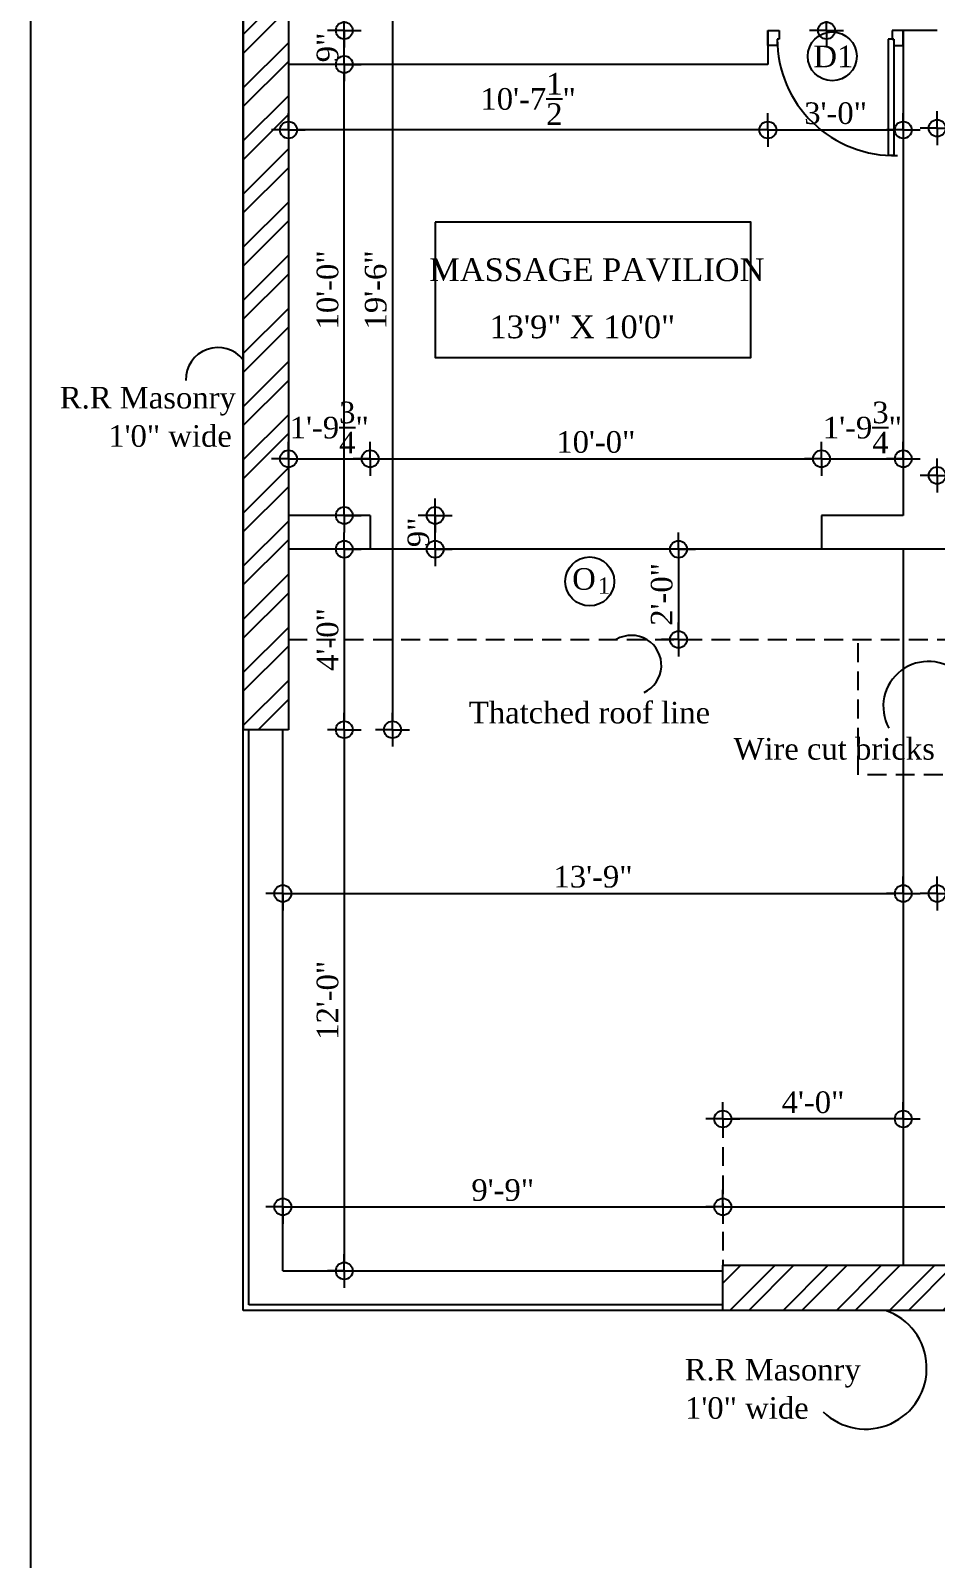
# Model space of a CAD drawing. Extents: x 13301 to 18078, y -1439 to 1911.
# Drawn here: x 13794.4 to 14035, y -262.2 to 144.3 of the extents above; entities that cross this region are included whole.
import ezdxf
from ezdxf.enums import TextEntityAlignment as Align

# ---------------------------------------------------------------- set-up
doc = ezdxf.new("R2010")
doc.units = 0
doc.header["$LTSCALE"] = 20
doc.header["$MEASUREMENT"] = 0
doc.header["$PDMODE"] = 34
doc.header["$PDSIZE"] = 5
doc.linetypes.add('HIDDEN', pattern=[0.375, 0.25, -0.125])
doc.layers.get('0').update_dxf_attribs({"linetype": 'CONTINUOUS'})
doc.layers.get('Defpoints').update_dxf_attribs({"linetype": 'CONTINUOUS'})
doc.layers.add('correct', color=230, linetype='CONTINUOUS', plot=False)
for name, color, linetype in [('DETTEXT', 7, 'CONTINUOUS'), ('DIMLINE', 254, 'CONTINUOUS'), ('DOOR', 1, 'CONTINUOUS'), ('door text', 2, 'CONTINUOUS'), ('FURN', 10, 'CONTINUOUS'), ('Roof lilne', 31, 'CONTINUOUS'), ('Stone', 8, 'CONTINUOUS'), ('text', 2, 'CONTINUOUS'), ('wall', 13, 'CONTINUOUS')]:
    doc.layers.add(name, color=color, linetype=linetype)
doc.styles.add('style3', font='TIMES.TTF')
doc.styles.add('style5', font='TIMES.TTF')
doc.dimstyles.new('arch61', dxfattribs={"dimscale": 0, "dimtxt": 5.75, "dimasz": 2.25, "dimexe": 0.18, "dimexo": 0.0625, "dimgap": 1.5, "dimtad": 1, "dimzin": 3, "dimdsep": 46, "dimlunit": 4, "dimtxsty": 'style3', "dimblk": 'BLK', "dimcen": 0, "dimse1": 1, "dimse2": 1, "dimclrd": 256, "dimclrt": 3, "dimazin": 0, "dimtfac": 1, "dimtix": 1, "dimtmove": 2, "dimatfit": 3, "dimldrblk": 'NONE', "dimfxl": 0, "dimtolj": 1, "dimtzin": 0, "dimlwd": -1, "dimarcsym": 0})

# ---------------------------------------------------------------- blocks, each defined once
blk = doc.blocks.new('DR1H902')
at = {"color": 0}
for p, q in [((-0.5, 0), (-0.5, 1)), ((-0.5, 1), (-0.45, 1)), ((-0.45, 0), (-0.45, 1)), ((-0.5, 0), (-0.45, 0))]:
    blk.add_line(p, q, dxfattribs=at)
blk.add_arc((-0.5, 0), 1, 0, 91.707, dxfattribs=at)
blk = doc.blocks.new('A$C3B4262AC')
at = {"layer": 'DOOR'}
for p, q in [((0, 4), (0, 0)), ((2.5, 4), (0, 4)), ((0, 0), (3, 0)), ((2.5, 2.25), (2.5, 4)), ((3, 2.25), (2.5, 2.25)), ((3, 0), (3, 2.25))]:
    blk.add_line(p, q, dxfattribs=at)
blk = doc.blocks.new('A$C1F9E242A')
blk.add_blockref('A$C3B4262AC', (0, 0))
at = {"xscale": -1}
blk.add_blockref('A$C3B4262AC', (36, 0), dxfattribs=at)
at = {"layer": 'DOOR', "xscale": -31, "yscale": 31, "zscale": 68.88888888888889}
blk.add_blockref('DR1H902', (18, 2.25), dxfattribs=at)
blk = doc.blocks.new('*U15')
at = {"xscale": -1, "rotation": 90.00000000000249}
blk.add_blockref('A$C1F9E242A', (-13.99, 19.99), dxfattribs=at)
blk = doc.blocks.new('BLK')
for q in [(0, 2), (-2, 0), (0, -2), (2, 0)]:
    blk.add_line((0, 0), q)
blk.add_circle((0, 0), 1)
blk = doc.blocks.new('*D45')
at = {"layer": 'Defpoints', "color": 0, "transparency": 16777216}
for p in [(13873.45, 6.29), (13862.95, -41.71), (13877.82, -41.71)]:
    blk.add_point(p, dxfattribs=at)
at = {"layer": 'DIMLINE', "transparency": 16777216}
blk.add_line((13877.82, 4.04), (13877.82, -39.46), dxfattribs=at)
at = {"layer": 'DIMLINE', "transparency": 16777216, "xscale": 2.25, "yscale": 2.25, "zscale": 2.25}
for p, rotation in [((13877.82, 6.29), 90), ((13877.82, -41.71), 270)]:
    blk.add_blockref('BLK', p, dxfattribs=dict(at, rotation=rotation))
at = {"layer": 'DIMLINE', "color": 3, "transparency": 16777216, "insert": (13873.39, -17.71), "char_height": 5.75, "attachment_point": 5, "rotation": 90, "style": 'style3'}
blk.add_mtext('\\A1;4\'-0"', dxfattribs=at)
blk = doc.blocks.new('_None')
blk = doc.blocks.new('*D46')
at = {"layer": 'Defpoints', "color": 0, "transparency": 16777216}
for p in [(13861.45, -41.71), (13861.45, -185.71), (13877.82, -185.71)]:
    blk.add_point(p, dxfattribs=at)
at = {"layer": 'DIMLINE', "transparency": 16777216}
blk.add_line((13877.82, -43.96), (13877.82, -183.46), dxfattribs=at)
at = {"layer": 'DIMLINE', "transparency": 16777216, "xscale": 2.25, "yscale": 2.25, "zscale": 2.25}
for p, rotation in [((13877.82, -41.71), 90), ((13877.82, -185.71), 270)]:
    blk.add_blockref('BLK', p, dxfattribs=dict(at, rotation=rotation))
at = {"layer": 'DIMLINE', "color": 3, "transparency": 16777216, "insert": (13873.39, -113.71), "char_height": 5.75, "attachment_point": 5, "rotation": 90, "style": 'style3'}
blk.add_mtext('\\A1;12\'-0"', dxfattribs=at)
blk = doc.blocks.new('*D47')
at = {"layer": 'Defpoints', "color": 0, "transparency": 16777216}
for p in [(13978.45, -168.65), (13861.45, -185.71), (13978.45, -185.71)]:
    blk.add_point(p, dxfattribs=at)
at = {"layer": 'DIMLINE', "transparency": 16777216}
blk.add_line((13863.7, -168.65), (13976.2, -168.65), dxfattribs=at)
at = {"layer": 'DIMLINE', "transparency": 16777216, "xscale": 2.25, "yscale": 2.25, "zscale": 2.25, "rotation": 180}
blk.add_blockref('BLK', (13861.45, -168.65), dxfattribs=at)
at = {"layer": 'DIMLINE', "transparency": 16777216, "xscale": 2.25, "yscale": 2.25, "zscale": 2.25}
blk.add_blockref('BLK', (13978.45, -168.65), dxfattribs=at)
at = {"layer": 'DIMLINE', "color": 3, "transparency": 16777216, "insert": (13919.95, -164.22), "char_height": 5.75, "attachment_point": 5, "style": 'style3'}
blk.add_mtext('\\A1;9\'-9"', dxfattribs=at)
blk = doc.blocks.new('*D48')
at = {"layer": 'Defpoints', "color": 0, "transparency": 16777216}
for p in [(14083.45, -168.65), (13978.45, -184.21), (14083.45, -184.21)]:
    blk.add_point(p, dxfattribs=at)
at = {"layer": 'DIMLINE', "transparency": 16777216}
blk.add_line((13980.7, -168.65), (14081.2, -168.65), dxfattribs=at)
at = {"layer": 'DIMLINE', "transparency": 16777216, "xscale": 2.25, "yscale": 2.25, "zscale": 2.25, "rotation": 180}
blk.add_blockref('BLK', (13978.45, -168.65), dxfattribs=at)
at = {"layer": 'DIMLINE', "transparency": 16777216, "xscale": 2.25, "yscale": 2.25, "zscale": 2.25}
blk.add_blockref('BLK', (14083.45, -168.65), dxfattribs=at)
at = {"layer": 'DIMLINE', "color": 3, "transparency": 16777216, "insert": (14047.13, -164.22), "char_height": 5.75, "attachment_point": 5, "style": 'style3'}
blk.add_mtext('\\A1;8\'-9"', dxfattribs=at)
blk = doc.blocks.new('*D56')
at = {"layer": 'Defpoints', "color": 0}
for p in [(13884.7, 15.29), (13901.97, 15.29), (13884.7, 6.29)]:
    blk.add_point(p, dxfattribs=at)
at = {"layer": 'DIMLINE'}
for p, q in [((13901.97, 17.54), (13901.97, 19.79)), ((13901.97, 6.29), (13901.97, 15.29)), ((13901.97, 4.04), (13901.97, 1.79))]:
    blk.add_line(p, q, dxfattribs=at)
at = {"layer": 'DIMLINE', "xscale": 2.25, "yscale": 2.25, "zscale": 2.25}
for p, rotation in [((13901.97, 15.29), 270), ((13901.97, 6.29), 90)]:
    blk.add_blockref('BLK', p, dxfattribs=dict(at, rotation=rotation))
at = {"layer": 'DIMLINE', "color": 3, "insert": (13897.54, 10.79), "char_height": 5.75, "attachment_point": 5, "rotation": 90, "style": 'style3'}
blk.add_mtext('\\A1;9"', dxfattribs=at)
blk = doc.blocks.new('*D57')
at = {"layer": 'Defpoints', "color": 0, "transparency": 16777216}
for p in [(13862.95, 135.29), (13877.82, 135.29), (13862.95, 15.29)]:
    blk.add_point(p, dxfattribs=at)
at = {"layer": 'DIMLINE', "transparency": 16777216}
blk.add_line((13877.82, 17.54), (13877.82, 133.04), dxfattribs=at)
at = {"layer": 'DIMLINE', "transparency": 16777216, "xscale": 2.25, "yscale": 2.25, "zscale": 2.25}
for p, rotation in [((13877.82, 135.29), 90), ((13877.82, 15.29), 270)]:
    blk.add_blockref('BLK', p, dxfattribs=dict(at, rotation=rotation))
at = {"layer": 'DIMLINE', "color": 3, "transparency": 16777216, "insert": (13873.39, 75.29), "char_height": 5.75, "attachment_point": 5, "rotation": 90, "style": 'style3'}
blk.add_mtext('\\A1;10\'-0"', dxfattribs=at)
blk = doc.blocks.new('*D58')
at = {"layer": 'Defpoints', "color": 0, "transparency": 16777216}
for p in [(13877.82, 144.29), (13889.67, 144.29), (13889.67, 135.29)]:
    blk.add_point(p, dxfattribs=at)
at = {"layer": 'DIMLINE', "transparency": 16777216}
for p, q in [((13877.82, 146.54), (13877.82, 148.79)), ((13877.82, 135.29), (13877.82, 144.29)), ((13877.82, 133.04), (13877.82, 130.79))]:
    blk.add_line(p, q, dxfattribs=at)
at = {"layer": 'DIMLINE', "transparency": 16777216, "xscale": 2.25, "yscale": 2.25, "zscale": 2.25}
for p, rotation in [((13877.82, 144.29), 270), ((13877.82, 135.29), 90)]:
    blk.add_blockref('BLK', p, dxfattribs=dict(at, rotation=rotation))
at = {"layer": 'DIMLINE', "color": 3, "transparency": 16777216, "insert": (13873.38, 139.79), "char_height": 5.75, "attachment_point": 5, "rotation": 90, "style": 'style3'}
blk.add_mtext('\\A1;9"', dxfattribs=at)
blk = doc.blocks.new('*D59')
at = {"layer": 'Defpoints', "color": 0, "transparency": 16777216}
for p in [(13862.95, 192.29), (13877.82, 192.29), (13862.95, 144.29)]:
    blk.add_point(p, dxfattribs=at)
at = {"layer": 'DIMLINE', "transparency": 16777216}
blk.add_line((13877.82, 146.54), (13877.82, 190.04), dxfattribs=at)
at = {"layer": 'DIMLINE', "transparency": 16777216, "xscale": 2.25, "yscale": 2.25, "zscale": 2.25}
for p, rotation in [((13877.82, 192.29), 90), ((13877.82, 144.29), 270)]:
    blk.add_blockref('BLK', p, dxfattribs=dict(at, rotation=rotation))
at = {"layer": 'DIMLINE', "color": 3, "transparency": 16777216, "insert": (13873.39, 168.29), "char_height": 5.75, "attachment_point": 5, "rotation": 90, "style": 'style3'}
blk.add_mtext('\\A1;4\'-0"', dxfattribs=at)
blk = doc.blocks.new('*D135')
at = {"layer": 'Defpoints', "color": 0}
for p in [(13861.45, -80.35), (14026.45, -80.35), (14026.45, -85.29)]:
    blk.add_point(p, dxfattribs=at)
at = {"layer": 'DIMLINE'}
blk.add_line((13863.7, -85.29), (14024.2, -85.29), dxfattribs=at)
at = {"layer": 'DIMLINE', "xscale": 2.25, "yscale": 2.25, "zscale": 2.25, "rotation": 180}
blk.add_blockref('BLK', (13861.45, -85.29), dxfattribs=at)
at = {"layer": 'DIMLINE', "xscale": 2.25, "yscale": 2.25, "zscale": 2.25}
blk.add_blockref('BLK', (14026.45, -85.29), dxfattribs=at)
at = {"layer": 'DIMLINE', "color": 3, "insert": (13943.95, -80.86), "char_height": 5.75, "attachment_point": 5, "style": 'style3'}
blk.add_mtext('\\A1;13\'-9"', dxfattribs=at)
blk = doc.blocks.new('*D136')
at = {"layer": 'Defpoints', "color": 0}
for p in [(13862.95, 192.29), (13862.95, -41.71), (13890.63, -41.71)]:
    blk.add_point(p, dxfattribs=at)
at = {"layer": 'DIMLINE'}
blk.add_line((13890.63, 190.04), (13890.63, -39.46), dxfattribs=at)
at = {"layer": 'DIMLINE', "xscale": 2.25, "yscale": 2.25, "zscale": 2.25}
for p, rotation in [((13890.63, 192.29), 90), ((13890.63, -41.71), 270)]:
    blk.add_blockref('BLK', p, dxfattribs=dict(at, rotation=rotation))
at = {"layer": 'DIMLINE', "color": 3, "insert": (13886.19, 75.29), "char_height": 5.75, "attachment_point": 5, "rotation": 90, "style": 'style3'}
blk.add_mtext('\\A1;19\'-6"', dxfattribs=at)
blk = doc.blocks.new('*D137')
at = {"layer": 'Defpoints', "color": 0}
for p in [(13884.7, 30.37), (13862.95, 15.29), (13884.7, 15.29)]:
    blk.add_point(p, dxfattribs=at)
at = {"layer": 'DIMLINE'}
for p, q in [((13860.7, 30.37), (13858.45, 30.37)), ((13862.95, 30.37), (13884.7, 30.37)), ((13886.95, 30.37), (13889.2, 30.37))]:
    blk.add_line(p, q, dxfattribs=at)
at = {"layer": 'DIMLINE', "xscale": 2.25, "yscale": 2.25, "zscale": 2.25}
blk.add_blockref('BLK', (13862.95, 30.37), dxfattribs=at)
at = {"layer": 'DIMLINE', "xscale": 2.25, "yscale": 2.25, "zscale": 2.25, "rotation": 180}
blk.add_blockref('BLK', (13884.7, 30.37), dxfattribs=at)
at = {"layer": 'DIMLINE', "color": 3, "insert": (13873.82, 38.67), "char_height": 5.75, "attachment_point": 5, "style": 'style3'}
blk.add_mtext('\\A1;1\'-9{\\H1.000000x;\\S3/4;}"', dxfattribs=at)
blk = doc.blocks.new('*D138')
at = {"layer": 'Defpoints', "color": 0}
for p in [(14004.7, 30.37), (13884.7, 6.29), (14004.7, 6.29)]:
    blk.add_point(p, dxfattribs=at)
at = {"layer": 'DIMLINE'}
blk.add_line((13886.95, 30.37), (14002.45, 30.37), dxfattribs=at)
at = {"layer": 'DIMLINE', "xscale": 2.25, "yscale": 2.25, "zscale": 2.25, "rotation": 180}
blk.add_blockref('BLK', (13884.7, 30.37), dxfattribs=at)
at = {"layer": 'DIMLINE', "xscale": 2.25, "yscale": 2.25, "zscale": 2.25}
blk.add_blockref('BLK', (14004.7, 30.37), dxfattribs=at)
at = {"layer": 'DIMLINE', "color": 3, "insert": (13944.7, 34.8), "char_height": 5.75, "attachment_point": 5, "style": 'style3'}
blk.add_mtext('\\A1;10\'-0"', dxfattribs=at)
blk = doc.blocks.new('*D139')
at = {"layer": 'Defpoints', "color": 0}
for p in [(14026.45, 30.37), (14004.7, 15.29), (14026.45, 15.29)]:
    blk.add_point(p, dxfattribs=at)
at = {"layer": 'DIMLINE'}
for p, q in [((14002.45, 30.37), (14000.2, 30.37)), ((14004.7, 30.37), (14026.45, 30.37)), ((14028.7, 30.37), (14030.95, 30.37))]:
    blk.add_line(p, q, dxfattribs=at)
at = {"layer": 'DIMLINE', "xscale": 2.25, "yscale": 2.25, "zscale": 2.25}
blk.add_blockref('BLK', (14004.7, 30.37), dxfattribs=at)
at = {"layer": 'DIMLINE', "xscale": 2.25, "yscale": 2.25, "zscale": 2.25, "rotation": 180}
blk.add_blockref('BLK', (14026.45, 30.37), dxfattribs=at)
at = {"layer": 'DIMLINE', "color": 3, "insert": (14015.57, 38.67), "char_height": 5.75, "attachment_point": 5, "style": 'style3'}
blk.add_mtext('\\A1;1\'-9{\\H1.000000x;\\S3/4;}"', dxfattribs=at)
blk = doc.blocks.new('*D140')
at = {"layer": 'Defpoints', "color": 0}
for p in [(13862.95, 135.29), (13990.45, 135.29), (13862.95, 117.84)]:
    blk.add_point(p, dxfattribs=at)
at = {"layer": 'DIMLINE'}
blk.add_line((13988.2, 117.84), (13865.2, 117.84), dxfattribs=at)
at = {"layer": 'DIMLINE', "xscale": 2.25, "yscale": 2.25, "zscale": 2.25, "rotation": 180}
blk.add_blockref('BLK', (13862.95, 117.84), dxfattribs=at)
at = {"layer": 'DIMLINE', "xscale": 2.25, "yscale": 2.25, "zscale": 2.25}
blk.add_blockref('BLK', (13990.45, 117.84), dxfattribs=at)
at = {"layer": 'DIMLINE', "color": 3, "insert": (13926.7, 126.1), "char_height": 5.75, "attachment_point": 5, "style": 'style3'}
blk.add_mtext('\\A1;10\'-7{\\H1.000000x;\\S1/2;}"', dxfattribs=at)
blk = doc.blocks.new('*D141')
at = {"layer": 'Defpoints', "color": 0}
for p in [(13990.45, 135.29), (14026.45, 135.29), (14026.45, 117.84)]:
    blk.add_point(p, dxfattribs=at)
at = {"layer": 'DIMLINE'}
blk.add_line((13992.7, 117.84), (14024.2, 117.84), dxfattribs=at)
at = {"layer": 'DIMLINE', "xscale": 2.25, "yscale": 2.25, "zscale": 2.25, "rotation": 180}
blk.add_blockref('BLK', (13990.45, 117.84), dxfattribs=at)
at = {"layer": 'DIMLINE', "xscale": 2.25, "yscale": 2.25, "zscale": 2.25}
blk.add_blockref('BLK', (14026.45, 117.84), dxfattribs=at)
at = {"layer": 'DIMLINE', "color": 3, "insert": (14008.45, 122.27), "char_height": 5.75, "attachment_point": 5, "style": 'style3'}
blk.add_mtext('\\A1;3\'-0"', dxfattribs=at)
blk = doc.blocks.new('*D143')
at = {"layer": 'Defpoints', "color": 0}
for p in [(14035.45, 135.29), (14071.45, 135.29), (14035.45, 118.32)]:
    blk.add_point(p, dxfattribs=at)
at = {"layer": 'DIMLINE'}
blk.add_line((14069.2, 118.32), (14037.7, 118.32), dxfattribs=at)
at = {"layer": 'DIMLINE', "xscale": 2.25, "yscale": 2.25, "zscale": 2.25, "rotation": 180}
blk.add_blockref('BLK', (14035.45, 118.32), dxfattribs=at)
at = {"layer": 'DIMLINE', "xscale": 2.25, "yscale": 2.25, "zscale": 2.25}
blk.add_blockref('BLK', (14071.45, 118.32), dxfattribs=at)
at = {"layer": 'DIMLINE', "color": 3, "insert": (14053.45, 122.75), "char_height": 5.75, "attachment_point": 5, "style": 'style3'}
blk.add_mtext('\\A1;3\'-0"', dxfattribs=at)
blk = doc.blocks.new('*D148')
at = {"layer": 'Defpoints', "color": 0}
for p in [(14035.45, 25.93), (14035.45, 15.29), (14069.95, 15.29)]:
    blk.add_point(p, dxfattribs=at)
at = {"layer": 'DIMLINE'}
blk.add_line((14067.7, 25.93), (14037.7, 25.93), dxfattribs=at)
at = {"layer": 'DIMLINE', "xscale": 2.25, "yscale": 2.25, "zscale": 2.25, "rotation": 180}
blk.add_blockref('BLK', (14035.45, 25.93), dxfattribs=at)
at = {"layer": 'DIMLINE', "xscale": 2.25, "yscale": 2.25, "zscale": 2.25}
blk.add_blockref('BLK', (14069.95, 25.93), dxfattribs=at)
at = {"layer": 'DIMLINE', "color": 3, "insert": (14052.7, 34.17), "char_height": 5.75, "attachment_point": 5, "style": 'style3'}
blk.add_mtext('\\A1;2\'-10{\\H1.000000x;\\S1/2;}"', dxfattribs=at)
blk = doc.blocks.new('*D154')
at = {"layer": 'Defpoints', "color": 0}
for p in [(14174.95, -67.01), (14035.45, -78.43), (14174.95, -85.29)]:
    blk.add_point(p, dxfattribs=at)
at = {"layer": 'DIMLINE'}
blk.add_line((14037.7, -85.29), (14172.7, -85.29), dxfattribs=at)
at = {"layer": 'DIMLINE', "xscale": 2.25, "yscale": 2.25, "zscale": 2.25, "rotation": 180}
blk.add_blockref('BLK', (14035.45, -85.29), dxfattribs=at)
at = {"layer": 'DIMLINE', "xscale": 2.25, "yscale": 2.25, "zscale": 2.25}
blk.add_blockref('BLK', (14174.95, -85.29), dxfattribs=at)
at = {"layer": 'DIMLINE', "color": 3, "insert": (14105.2, -77.03), "char_height": 5.75, "attachment_point": 5, "style": 'style3'}
blk.add_mtext('\\A1;11\'-7{\\H1.000000x;\\S1/2;}"', dxfattribs=at)
blk = doc.blocks.new('*D169')
at = {"layer": 'Defpoints', "color": 0}
for p in [(13981.45, 232.79), (13981.45, 144.29), (14006.05, 144.29)]:
    blk.add_point(p, dxfattribs=at)
at = {"layer": 'DIMLINE'}
blk.add_line((14006.05, 230.54), (14006.05, 146.54), dxfattribs=at)
at = {"layer": 'DIMLINE', "xscale": 2.25, "yscale": 2.25, "zscale": 2.25}
for p, rotation in [((14006.05, 232.79), 90), ((14006.05, 144.29), 270)]:
    blk.add_blockref('BLK', p, dxfattribs=dict(at, rotation=rotation))
at = {"layer": 'DIMLINE', "color": 3, "insert": (13997.8, 188.54), "char_height": 5.75, "attachment_point": 5, "rotation": 90, "style": 'style3'}
blk.add_mtext('\\A1;7\'-4{\\H1.000000x;\\S1/2;}"', dxfattribs=at)
blk = doc.blocks.new('*D172')
at = {"layer": 'Defpoints', "color": 0}
for p in [(13978.45, -145.28), (13978.45, -185.71), (14026.45, -184.21)]:
    blk.add_point(p, dxfattribs=at)
at = {"layer": 'DIMLINE'}
blk.add_line((14024.2, -145.28), (13980.7, -145.28), dxfattribs=at)
at = {"layer": 'DIMLINE', "xscale": 2.25, "yscale": 2.25, "zscale": 2.25, "rotation": 180}
blk.add_blockref('BLK', (13978.45, -145.28), dxfattribs=at)
at = {"layer": 'DIMLINE', "xscale": 2.25, "yscale": 2.25, "zscale": 2.25}
blk.add_blockref('BLK', (14026.45, -145.28), dxfattribs=at)
at = {"layer": 'DIMLINE', "color": 3, "insert": (14002.45, -140.86), "char_height": 5.75, "attachment_point": 5, "style": 'style3'}
blk.add_mtext('\\A1;4\'-0"', dxfattribs=at)
blk = doc.blocks.new('*D214')
at = {"layer": 'Defpoints', "color": 0}
for p in [(13978.48, 6.29), (13966.67, -17.71), (13978.48, -17.71)]:
    blk.add_point(p, dxfattribs=at)
at = {"layer": 'DIMLINE'}
blk.add_line((13966.67, 4.04), (13966.67, -15.46), dxfattribs=at)
at = {"layer": 'DIMLINE', "xscale": 2.25, "yscale": 2.25, "zscale": 2.25}
for p, rotation in [((13966.67, 6.29), 90), ((13966.67, -17.71), 270)]:
    blk.add_blockref('BLK', p, dxfattribs=dict(at, rotation=rotation))
at = {"layer": 'DIMLINE', "color": 3, "insert": (13962.24, -5.71), "char_height": 5.75, "attachment_point": 5, "rotation": 90, "style": 'style3'}
blk.add_mtext('\\A1;2\'-0"', dxfattribs=at)

msp = doc.modelspace()

# ---------------------------------------------------------------- hatches: boundary and pattern name
at = {"layer": 'Stone', "ltscale": 5}
h = msp.add_hatch(dxfattribs=at)
h.set_pattern_fill('STEEL', color=256, scale=80, style=0)
h.set_pattern_definition([(45, (0, 47.558), (-7.071068, 7.071068), []), (45, (0, 52.558), (-7.071068, 7.071068), [])])
h.paths.add_polyline_path([(13850.95, -41.71), (13862.95, -41.71), (13862.95, 192.29), (13850.95, 192.29)])
h = msp.add_hatch(dxfattribs=at)
h.set_pattern_fill('STEEL', color=256, scale=80, style=0)
h.set_pattern_definition([(45, (87, 47.558), (-7.071068, 7.071068), []), (45, (87, 52.558), (-7.071068, 7.071068), [])])
h.paths.add_polyline_path([(14083.45, -196.21), (14083.45, -184.21), (13978.45, -184.21), (13978.45, -196.21)])

# ---------------------------------------------------------------- linework, layer by layer
for p, q in [((13850.95, -196.21), (13850.95, 424.79)), ((14004.7, 6.29), (13884.7, 6.29)), ((14026.45, 6.29), (14026.45, -184.21)), ((14507.95, -196.21), (13850.95, -196.21))]:
    msp.add_line(p, q)
at = {"layer": 'correct', "color": 3}
msp.add_lwpolyline([(13794.405, -339.116), (14786.854, -339.116), (14786.854, 853.823), (13794.405, 853.823)], close=True, dxfattribs=at)
at = {"layer": 'DETTEXT'}
for centre, radius, start, end in [((13844.213, 51.403), 8.554, 38.04532, 181.15063), ((13954.163, -24.573), 7.965, 294.86666, 120.49291), ((14033.119, -35.551), 11.994, 45.65922, 208.479), ((14016.434, -211.547), 16.232, 225.85826, 70.88408)]:
    msp.add_arc(centre, radius, start, end, dxfattribs=at)
at = {"layer": 'DIMLINE', "color": 8, "linetype": 'HIDDEN'}
msp.add_line((13978.45, -145.285), (13978.45, -184.21), dxfattribs=at)
at = {"layer": 'door text', "color": 7}
for centre in [(14007.552, 137.435), (13943.061, -2.262)]:
    msp.add_circle(centre, 6.51, dxfattribs=at)
at = {"layer": 'FURN'}
msp.add_lwpolyline([(13901.95, 93.29), (13901.95, 57.29), (13985.95, 57.29), (13985.95, 93.29)], close=True, dxfattribs=at)
at = {"layer": 'Roof lilne', "linetype": 'HIDDEN'}
msp.add_line((13862.95, -17.71), (14495.95, -17.71), dxfattribs=at)
at = {"layer": 'Roof lilne', "color": 8, "linetype": 'HIDDEN'}
for p, q in [((14014.45, -53.71), (14014.45, -17.71)), ((14344.45, -53.71), (14014.45, -53.71))]:
    msp.add_line(p, q, dxfattribs=at)
at = {"layer": 'wall'}
for p, q in [((13850.95, 192.29), (13850.95, -41.71)), ((13862.95, 192.29), (13862.95, -41.71)), ((13990.45, 144.29), (13990.45, 135.29)), ((14035.45, 144.29), (14026.45, 144.29)), ((14026.45, 144.29), (14026.45, 15.29)), ((13990.45, 135.29), (13862.95, 135.29)), ((13884.7, 15.29), (13862.95, 15.29)), ((13884.7, 15.29), (13884.7, 6.29)), ((14026.45, 15.29), (14004.7, 15.29)), ((14004.7, 15.29), (14004.7, 6.29)), ((13884.7, 6.29), (13862.95, 6.29)), ((14069.95, 6.29), (14004.7, 6.29)), ((13862.95, -41.71), (13850.95, -41.71)), ((13852.45, -194.71), (13852.45, -41.71)), ((13861.45, -185.71), (13861.45, -41.71)), ((13861.45, -185.71), (13978.45, -185.71)), ((13978.45, -196.21), (13978.45, -184.21)), ((13978.45, -184.21), (14083.45, -184.21)), ((13978.45, -194.71), (13852.45, -194.71)), ((14083.45, -196.21), (13978.45, -196.21))]:
    msp.add_line(p, q, dxfattribs=at)

# ---------------------------------------------------------------- block references
at = {"layer": 'DOOR', "rotation": 90}
msp.add_blockref('*U15', (14010.44, 158.281), dxfattribs=at)

# ---------------------------------------------------------------- texts
at = {"layer": 'DETTEXT', "style": 'style5'}
for s, p in [('R.R Masonry', (13802.177, 43.747)), ('1\'0" wide', (13815.07, 33.552)), ('R.R Masonry', (13968.337, -214.852)), ('1\'0" wide', (13968.428, -225.046))]:
    msp.add_text(s, height=5.75, dxfattribs=at).set_placement(p)
for s, p in [('Thatched roof line', (13943.005, -40.041)), ('Wire cut bricks', (14008.072, -49.681))]:
    msp.add_text(s, height=5.75, dxfattribs=at).set_placement(p, align=Align.CENTER)
at = {"layer": 'door text', "style": 'style5'}
for s, p in [('D1', (14002.546, 134.526)), ('O', (13938.411, -4.476))]:
    msp.add_text(s, height=5.75, dxfattribs=at).set_placement(p)
at = {"layer": 'door text', "color": 0, "style": 'style5'}
msp.add_text('1', height=4.312, dxfattribs=at).set_placement((13945.2, -5.551))
at = {"layer": 'text', "style": 'style5'}
for s, p in [('MASSAGE PAVILION', (13900.411, 77.641)), ('13\'9" X 10\'0"', (13916.435, 62.439))]:
    msp.add_text(s, height=6.05042, dxfattribs=at).set_placement(p)

# ---------------------------------------------------------------- dimensions: what is measured, and where the dimension line sits
at = {"layer": 'DIMLINE'}
for base, p1, p2, override, picture, middle in [((14006.052, 144.29), (13981.45, 232.79), (13981.45, 144.29), {"dimscale": 1, "dimfxl": 0.25}, '*D169', (13997.798, 188.54)), ((13877.816, 192.29), (13862.95, 144.29), (13862.95, 192.29), {"dimscale": 1}, '*D59', (13873.391, 168.29)), ((13890.626, -41.71), (13862.95, 192.29), (13862.95, -41.71), {"dimscale": 1, "dimfxl": 0.25}, '*D136', (13886.193, 75.29)), ((13877.816, 144.29), (13889.672, 135.29), (13889.672, 144.29), {"dimscale": 1}, '*D58', (13873.383, 139.79)), ((13877.816, 135.29), (13862.95, 15.29), (13862.95, 135.29), {"dimscale": 1}, '*D57', (13873.391, 75.29)), ((13901.975, 15.29), (13884.7, 6.29), (13884.7, 15.29), {"dimscale": 1}, '*D56', (13897.542, 10.79)), ((13877.816, -41.71), (13873.45, 6.29), (13862.95, -41.71), {"dimscale": 1, "dimfxl": 0.25, "dimarcsym": 1}, '*D45', (13873.391, -17.71)), ((13966.666, -17.71), (13978.475, 6.29), (13978.475, -17.71), {"dimscale": 1, "dimfxl": 0.25}, '*D214', (13962.241, -5.71)), ((13877.816, -185.71), (13861.45, -41.71), (13861.45, -185.71), {"dimscale": 1}, '*D46', (13873.391, -113.71))]:
    dim = msp.add_linear_dim(base=base, p1=p1, p2=p2, angle=90, dimstyle='arch61', override=override, dxfattribs=at)
    dim.commit()
    dim.dimension.update_dxf_attribs({"geometry": picture, "text_midpoint": middle})
for base, p1, p2, override, picture, middle in [((13862.95, 117.845), (13990.45, 135.29), (13862.95, 135.29), {"dimscale": 1, "dimfxl": 0.25}, '*D140', (13926.7, 126.099)), ((14026.45, 117.845), (13990.45, 135.29), (14026.45, 135.29), {"dimscale": 1, "dimfxl": 0.25}, '*D141', (14008.45, 122.269)), ((14035.45, 118.321), (14071.45, 135.29), (14035.45, 135.29), {"dimscale": 1, "dimfxl": 0.25}, '*D143', (14053.45, 122.745)), ((13884.7, 30.37), (13862.95, 15.29), (13884.7, 15.29), {"dimscale": 1, "dimfxl": 0.25}, '*D137', (13873.825, 38.674)), ((14026.45, 30.37), (14004.7, 15.29), (14026.45, 15.29), {"dimscale": 1, "dimfxl": 0.25}, '*D139', (14015.575, 38.674)), ((14035.45, 25.929), (14069.95, 15.29), (14035.45, 15.29), {"dimscale": 1, "dimfxl": 0.25}, '*D148', (14052.7, 34.174)), ((14004.7, 30.37), (13884.7, 6.29), (14004.7, 6.29), {"dimscale": 1, "dimfxl": 0.25}, '*D138', (13944.7, 34.795)), ((14174.95, -85.288), (14035.45, -78.428), (14174.95, -67.007), {"dimscale": 1, "dimfxl": 0.25}, '*D154', (14105.2, -77.035)), ((14026.45, -85.288), (13861.45, -80.348), (14026.45, -80.348), {"dimscale": 1, "dimfxl": 0.25}, '*D135', (13943.95, -80.855)), ((13978.45, -145.285), (14026.45, -184.21), (13978.45, -185.71), {"dimscale": 1, "dimfxl": 0.25}, '*D172', (14002.45, -140.86)), ((13978.45, -168.654), (13861.45, -185.71), (13978.45, -185.71), {"dimscale": 1}, '*D47', (13919.95, -164.221))]:
    dim = msp.add_linear_dim(base=base, p1=p1, p2=p2, dimstyle='arch61', override=override, dxfattribs=at)
    dim.commit()
    dim.dimension.update_dxf_attribs({"geometry": picture, "text_midpoint": middle})
dim = msp.add_linear_dim(base=(14083.45, -168.654), p1=(13978.45, -184.21), p2=(14083.45, -184.21), dimstyle='arch61', override={"dimscale": 1}, dxfattribs=at)
dim.commit()
dim.dimension.update_dxf_attribs({"geometry": '*D48', "text_midpoint": (14047.128, -164.221), "dimtype": 160})

doc.saveas('drawing.dxf')
